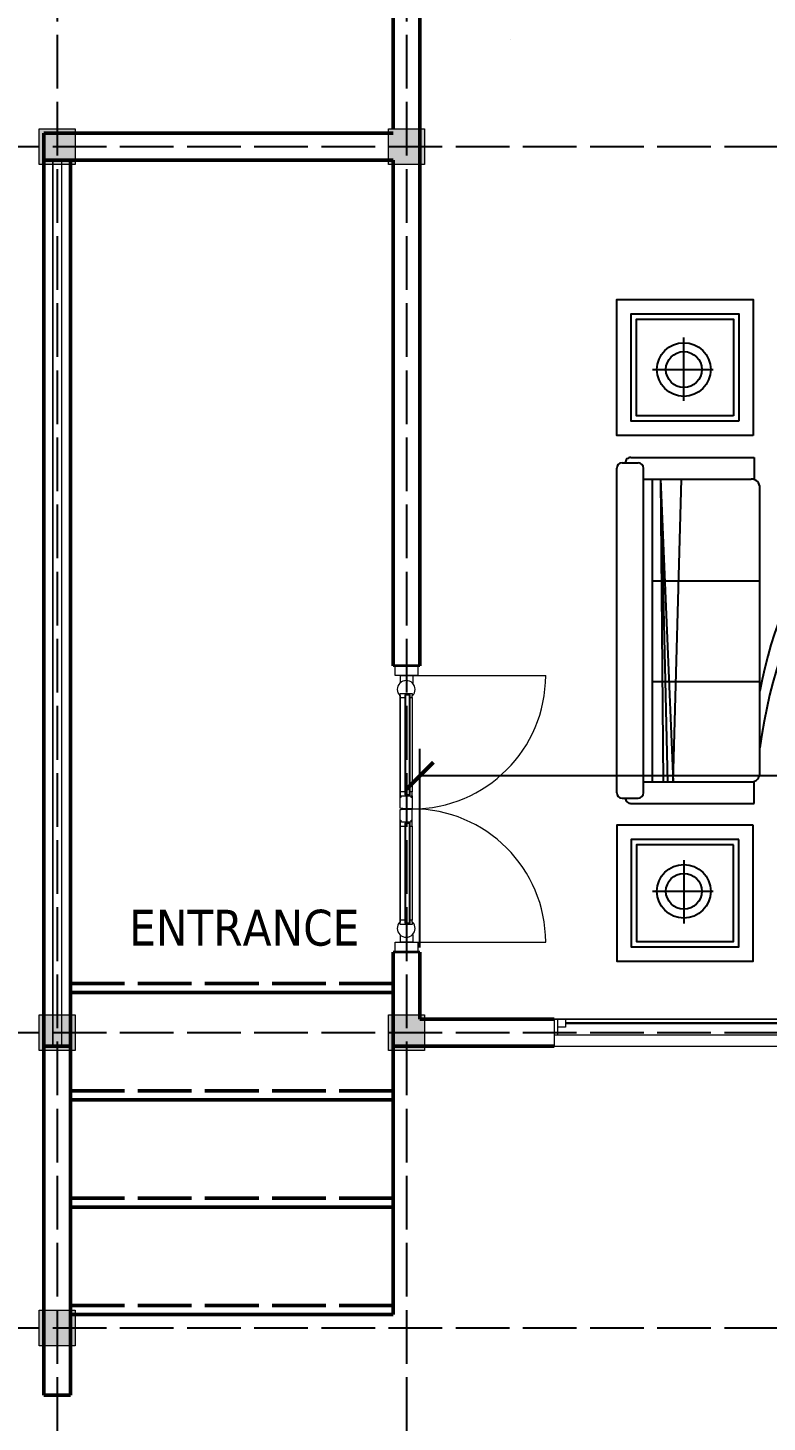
# Model space of a CAD drawing. Header units: inches. Extents: x 8351 to 42256, y 21052 to 33437.
# Drawn here: x 39949.2 to 40114.2, y 32518.7 to 32830.3 of the extents above; entities that cross this region are included whole.
import ezdxf

# ---------------------------------------------------------------- set-up
doc = ezdxf.new("R2010")
doc.units = ezdxf.units.IN
doc.header["$MEASUREMENT"] = 0
doc.linetypes.add('ACAD_ISO02W100', pattern=[15, 12, -3])
for name, color, linetype, lineweight in [('A-COLS', 52, 'Continuous', 9), ('A-DETL-GENF', 92, 'Continuous', 9), ('A-DIM', 7, 'Continuous', 25), ('A-DOOR', 10, 'Continuous', 13), ('A-FLOR-HRAL', 11, 'Continuous', 9), ('A-GLAZ', 160, 'Continuous', 13), ('A-TEXT', 7, 'Continuous', 25), ('A-WALL', 7, 'Continuous', 35)]:
    doc.layers.add(name, color=color, linetype=linetype, lineweight=lineweight)
doc.layers.add('A-FUNTURE', color=241, linetype='Continuous')
doc.layers.add('A-G-BEAM', color=8, linetype='ACAD_ISO02W100')
doc.styles.add('PDF Tahoma', font='tahoma.ttf')
doc.styles.get("Standard").update_dxf_attribs({"font": 'consolab.ttf', "height": 11})
doc.dimstyles.get("Standard").update_dxf_attribs({"dimtxt": 11, "dimasz": 6, "dimexe": 6, "dimexo": 16, "dimgap": 0.09, "dimtad": 0, "dimdec": 0, "dimzin": 0, "dimdsep": 46, "dimlunit": 4, "dimtxsty": 'Standard', "dimblk": 'ARCHTICK', "dimcen": 0.09, "dimclrd": 256, "dimclre": 256, "dimclrt": 256, "dimadec": 0, "dimazin": 0, "dimtfac": 1, "dimtdec": 0, "dimtix": 1, "dimtofl": 0, "dimtmove": 0, "dimatfit": 2, "dimldrblk": 'ARCHTICK', "dimfxl": 1, "dimtolj": 1, "dimtzin": 0, "dimlwd": -1, "dimlwe": -1, "dimarcsym": 0})

# ---------------------------------------------------------------- blocks, each defined once
blk = doc.blocks.new('M_Window-Sliding-Double - 1500 x 1200mm 2-330876-B-FLOOR-PLAN')
at = {"layer": 'A-GLAZ'}
for p, q in [((23, 5.85), (25, 6.85)), ((23, 5.85), (25, 4.85)), ((23, 5.85), (31, 5.85)), ((54, 2.85), (-54, 2.85)), ((-54, -3.15), (54, -3.15))]:
    blk.add_line(p, q, dxfattribs=at)
at = {"layer": 'A-GLAZ', "lineweight": 20}
for p, q in [((-54, 2.85), (-54, -3.15)), ((-54, 2.85), (-51.5, 2.85)), ((-53.25, 2.85), (-53.25, -0.65)), ((-51.5, 1.1), (-53.25, 1.1)), ((-51.5, 2.85), (-51.5, 1.1)), ((-0.875, -0.65), (-0.875, 2.85)), ((-0.875, 2.85), (0.875, 2.85)), ((0.875, 1.1), (-0.875, 1.1)), ((0.875, 2.85), (0.875, -0.65)), ((51.5, 1.1), (51.5, -0.65)), ((53.25, 1.1), (51.5, 1.1)), ((53.25, 2.85), (54, 2.85)), ((53.25, 2.85), (53.25, -0.65)), ((54, -3.15), (54, 2.85)), ((-54, -0.65), (-53.25, -0.65)), ((-0.875, -0.65), (0.875, -0.65)), ((51.5, -0.65), (54, -0.65))]:
    blk.add_line(p, q, dxfattribs=at)
at = {"layer": 'A-GLAZ', "lineweight": 9}
for p, q in [((-51.5, 2.85), (-0.875, 2.85)), ((0.875, 2.85), (53.25, 2.85)), ((-53.25, -0.65), (-0.875, -0.65)), ((0.875, -0.65), (51.5, -0.65))]:
    blk.add_line(p, q, dxfattribs=at)
at = {"layer": 'A-GLAZ', "lineweight": 30}
for p, q in [((-51.5, 1.975), (-0.875, 1.975)), ((0.875, 0.225), (51.5, 0.225))]:
    blk.add_line(p, q, dxfattribs=at)
blk = doc.blocks.new('Top Rail Type - Top Rail_Internal_-343370-B-FLOOR-PLAN')
at = {"layer": 'A-FLOR-HRAL'}
for p, q in [((-556.36, -39.62), (-556.36, 158.38)), ((-554.36, 158.38), (-554.36, -39.62))]:
    blk.add_line(p, q, dxfattribs=at)
blk = doc.blocks.new('Top Rail Type - Top Rail_Internal_-V3-B-FLOOR-PLAN')
at = {"layer": 'A-FLOR-HRAL'}
for p, q in [((-556.36, 158.38), (-556.36, -39.62)), ((-554.36, 158.38), (-554.36, -39.62))]:
    blk.add_line(p, q, dxfattribs=at)
blk = doc.blocks.new('Door_CurtainWall_Kawneer_AA190_TB_RFG_OpenOut_Double - RFG_OpenOut_Double-526170-FLOOR-PLAN')
at = {"layer": 'A-DETL-GENF'}
for p, q in [((-26.48, -1.16), (-26.48, -27.64)), ((26.48, -1.16), (26.48, -27.64))]:
    blk.add_line(p, q, dxfattribs=at)
for centre, start, end in [((-26.48, -1.16), 270, 360), ((26.48, -1.16), 180, 270)]:
    blk.add_arc(centre, 26.48, start, end, dxfattribs=at)
at = {"layer": 'A-DOOR'}
for p, q in [((-28.45, 2.26), (-26.48, 2.26)), ((-28.45, -2.26), (-28.45, 2.26)), ((-26.48, 2.26), (-26.48, -2.26)), ((-26.48, 1.21), (-25.07, 1.21)), ((-26.48, -1.24), (-26.48, 1.21)), ((-22.95, -1.14), (-22.95, 1.26)), ((-22.95, 1.26), (-22.51, 1.26)), ((-2.81, 0.35), (-22.69, 0.35)), ((-22.69, 0.35), (-22.69, 0.12)), ((-22.69, -0.51), (-22.69, 0.12)), ((-22.69, 0.12), (-2.81, 0.12)), ((-2.62, 1.3), (-22.51, 1.3)), ((-22.51, 1.26), (-22.51, 1.3)), ((-22.1, 1.26), (-22.51, 1.26)), ((-3.41, 1.26), (-22.1, 1.26)), ((-22.1, 0.35), (-22.1, 1.26)), ((-2.62, 1.26), (-3.41, 1.26)), ((-3.41, 1.26), (-3.41, 0.35)), ((-2.81, 0.12), (-2.81, 0.35)), ((-2.81, 0.12), (-2.81, -0.51)), ((-0.18, 1.3), (-2.62, 1.3)), ((-2.62, 1.3), (-2.62, 1.17)), ((-2.62, 1.17), (-2.62, 1.26)), ((-2.57, 1.17), (-2.62, 1.17)), ((-2.62, 1.17), (-2.57, 1.17)), ((-2.57, 1.2), (-2.57, 1.17)), ((-2.57, 1.17), (-2.57, 1.2)), ((-2.57, 1.2), (-2.24, 1.19)), ((-2.56, 0.97), (-2.56, -0.87)), ((-2.24, 1.09), (-2.43, 1.09)), ((-2.24, 1.19), (-2.24, 1.09)), ((-0.1, -0.77), (-0.1, 0.59)), ((0.1, 0.58), (0.1, -0.78)), ((2.62, 1.29), (0.18, 1.29)), ((2.24, 1.18), (2.57, 1.2)), ((2.24, 1.09), (2.24, 1.18)), ((2.43, 1.09), (2.24, 1.09)), ((2.56, -0.87), (2.56, 0.96)), ((2.57, 1.17), (2.57, 1.2)), ((2.57, 1.2), (2.57, 1.17)), ((2.62, 1.17), (2.57, 1.17)), ((2.57, 1.17), (2.62, 1.17)), ((22.51, 1.29), (2.62, 1.29)), ((2.62, 1.17), (2.62, 1.29)), ((3.41, 1.25), (2.62, 1.25)), ((2.62, 1.25), (2.62, 1.17)), ((22.69, 0.35), (2.81, 0.35)), ((2.81, 0.35), (2.81, 0.11)), ((2.81, -0.52), (2.81, 0.11)), ((2.81, 0.11), (22.69, 0.11)), ((22.1, 1.25), (3.41, 1.25)), ((3.41, 0.35), (3.41, 1.25)), ((22.51, 1.25), (22.1, 1.25)), ((22.1, 1.25), (22.1, 0.35)), ((22.51, 1.3), (22.51, 1.25)), ((22.51, 1.25), (22.95, 1.25)), ((22.69, 0.11), (22.69, 0.35)), ((22.69, 0.11), (22.69, -0.52)), ((22.95, 1.25), (22.95, -1.15)), ((25.07, 1.21), (26.48, 1.21)), ((26.48, -2.26), (26.48, 2.26)), ((26.48, 2.26), (28.45, 2.26)), ((26.48, 1.21), (26.48, -1.24)), ((28.45, 2.26), (28.45, -2.26)), ((-26.48, -2.26), (-28.45, -2.26)), ((-24.93, -1.24), (-26.48, -1.24)), ((-22.51, -1.14), (-22.95, -1.14)), ((-2.81, -0.51), (-22.69, -0.51)), ((-22.69, -0.51), (-22.69, -0.75)), ((-22.69, -0.75), (-2.81, -0.75)), ((-22.51, -1.14), (-22.1, -1.14)), ((-22.51, -1.19), (-22.51, -1.14)), ((-22.1, -1.14), (-22.1, -0.75)), ((-3.41, -1.14), (-22.1, -1.14)), ((-3.41, -0.75), (-3.41, -1.14)), ((-3.41, -1.14), (-2.62, -1.14)), ((-2.81, -0.75), (-2.81, -0.51)), ((-2.62, -1.14), (-2.62, -1.04)), ((-2.62, -1.04), (-2.57, -1.04)), ((-2.57, -1.04), (-2.62, -1.04)), ((-2.62, -1.04), (-2.62, -1.16)), ((-2.62, -1.16), (-0.12, -1.16)), ((-2.57, -1.04), (-2.57, -1.07)), ((-2.57, -1.07), (-2.57, -1.04)), ((-2.24, -1.05), (-2.57, -1.07)), ((-2.46, -0.96), (-2.24, -0.96)), ((-2.24, -0.96), (-2.24, -1.05)), ((0, -0.77), (-0.1, -0.77)), ((-0.1, -1.14), (-0.1, -0.83)), ((-0.1, -0.83), (0, -0.83)), ((0, -0.83), (0, -0.77)), ((0.1, -0.78), (0, -0.78)), ((0, -0.78), (0, -0.83)), ((0, -0.83), (0.1, -0.83)), ((0.1, -0.83), (0.1, -1.15)), ((0.12, -1.17), (2.62, -1.17)), ((2.24, -1.06), (2.24, -0.96)), ((2.24, -0.96), (2.46, -0.96)), ((2.57, -1.07), (2.24, -1.06)), ((2.57, -1.07), (2.57, -1.04)), ((2.57, -1.04), (2.62, -1.04)), ((2.62, -1.04), (2.57, -1.04)), ((2.57, -1.04), (2.57, -1.07)), ((2.62, -1.04), (2.62, -1.15)), ((2.62, -1.17), (2.62, -1.04)), ((2.62, -1.15), (3.41, -1.15)), ((22.69, -0.52), (2.81, -0.52)), ((2.81, -0.52), (2.81, -0.76)), ((2.81, -0.76), (22.69, -0.76)), ((3.41, -1.15), (3.41, -0.76)), ((22.1, -1.15), (3.41, -1.15)), ((22.1, -0.76), (22.1, -1.15)), ((22.1, -1.15), (22.51, -1.15)), ((22.95, -1.15), (22.51, -1.15)), ((22.51, -1.15), (22.51, -1.19)), ((22.69, -0.76), (22.69, -0.52)), ((26.48, -1.24), (24.93, -1.24)), ((28.45, -2.26), (26.48, -2.26))]:
    blk.add_line(p, q, dxfattribs=at)
for centre, radius, start, end in [((-23.73, 0.06), 1.77, 46.1517, 313.8421), ((-23.73, 0.06), 1.77, 168.7192, 170.6333), ((-23.73, 0.06), 1.77, 139.5419, 141.5424), ((-22.51, 1.32), 0.0197, 270, 44.8793), ((-2.43, 0.97), 0.122, 90, 180), ((-2.43, 0.97), 0.122, 105, 165), ((-7.96, 0.07), 7.87, 3.7884, 8.9901), ((7.96, 0.06), 7.87, 171.0099, 176.2116), ((2.43, 0.96), 0.122, 360, 90), ((2.43, 0.96), 0.122, 15, 75), ((22.51, 1.31), 0.0197, 135.1207, 270), ((23.73, 0.05), 1.77, 226.1579, 133.8483), ((23.73, 0.06), 1.77, 37.6641, 40.4581), ((23.73, 0.06), 1.77, 9.1875, 11.2808), ((-23.73, 0.06), 1.77, 197.8964, 199.6829), ((-22.51, -1.2), 0.0196, 313.8421, 90), ((-2.46, -0.87), 0.0906, 180, 270), ((-2.46, -0.87), 0.0906, 195, 255), ((-0.12, -1.14), 0.0234, 270, 350), ((0.12, -1.15), 0.0234, 190, 270), ((2.46, -0.87), 0.0906, 270, 360), ((2.46, -0.87), 0.0906, 285, 345), ((22.51, -1.21), 0.0196, 90, 226.1579)]:
    blk.add_arc(centre, radius, start, end, dxfattribs=at)
blk = doc.blocks.new('_ArchTick')
at = {"color": 0, "linetype": 'ByBlock', "const_width": 0.15}
blk.add_lwpolyline([(-0.5, -0.5), (0.5, 0.5)], dxfattribs=at)
blk = doc.blocks.new('*D94')
at = {"layer": 'A-DIM', "transparency": 16777216}
for p, q in [((40036.7, 32624.72), (40036.7, 32669.15)), ((40282.7, 32624.72), (40282.7, 32669.15)), ((40036.7, 32663.15), (40132.65, 32663.15)), ((40282.7, 32663.15), (40186.74, 32663.15))]:
    blk.add_line(p, q, dxfattribs=at)
at = {"layer": 'Defpoints', "color": 0, "transparency": 16777216}
for p in [(40036.7, 32663.15), (40036.7, 32608.72), (40282.7, 32608.72)]:
    blk.add_point(p, dxfattribs=at)
at = {"layer": 'A-DIM', "transparency": 16777216, "xscale": 6, "yscale": 6, "zscale": 6, "rotation": 180}
blk.add_blockref('_ArchTick', (40036.7, 32663.15), dxfattribs=at)
at = {"layer": 'A-DIM', "transparency": 16777216, "xscale": 6, "yscale": 6, "zscale": 6}
blk.add_blockref('_ArchTick', (40282.7, 32663.15), dxfattribs=at)
at = {"layer": 'A-DIM', "transparency": 16777216, "insert": (40159.7, 32663.15), "char_height": 11, "attachment_point": 5}
blk.add_mtext('\\A1;20\'-6"', dxfattribs=at)

msp = doc.modelspace()

# ---------------------------------------------------------------- hatches: boundary and pattern name
at = {"layer": 'A-COLS'}
h = msp.add_hatch(color=1, dxfattribs=at)
h.dxf.hatch_style = 1
h.paths.add_polyline_path([(39959.7, 32807.72), (39951.7, 32807.72), (39951.7, 32799.72), (39959.7, 32799.72)])
h = msp.add_hatch(color=1, dxfattribs=at)
h.dxf.hatch_style = 1
h.paths.add_polyline_path([(40037.7, 32807.72), (40029.7, 32807.72), (40029.7, 32799.72), (40037.7, 32799.72)])
h = msp.add_hatch(color=1, dxfattribs=at)
h.dxf.hatch_style = 1
h.paths.add_polyline_path([(39959.7, 32609.72), (39951.7, 32609.72), (39951.7, 32601.72), (39959.7, 32601.72)])
h = msp.add_hatch(color=1, dxfattribs=at)
h.dxf.hatch_style = 1
h.paths.add_polyline_path([(40037.7, 32609.72), (40029.7, 32609.72), (40029.7, 32601.72), (40037.7, 32601.72)])
h = msp.add_hatch(color=1, dxfattribs=at)
h.dxf.hatch_style = 1
h.paths.add_polyline_path([(39959.7, 32543.72), (39951.7, 32543.72), (39951.7, 32535.72), (39959.7, 32535.72)])

# ---------------------------------------------------------------- linework, layer by layer
at = {"layer": 'A-COLS', "color": 7}
for points in [[(39951.7, 32807.72), (39959.7, 32807.72), (39959.7, 32799.72), (39951.7, 32799.72)], [(40029.7, 32807.72), (40037.7, 32807.72), (40037.7, 32799.72), (40029.7, 32799.72)], [(39951.7, 32609.72), (39959.7, 32609.72), (39959.7, 32601.72), (39951.7, 32601.72)], [(40029.7, 32609.72), (40037.7, 32609.72), (40037.7, 32601.72), (40029.7, 32601.72)], [(39951.7, 32543.72), (39959.7, 32543.72), (39959.7, 32535.72), (39951.7, 32535.72)]]:
    msp.add_lwpolyline(points, close=True, dxfattribs=at)
at = {"layer": 'A-DIM'}
msp.add_line((40056.99, 32827.72), (40056.99, 32827.72), dxfattribs=at)
at = {"layer": 'A-FUNTURE', "ltscale": 120}
for p, q in [((40095.65, 32746.95), (40095.65, 32761.07)), ((40088.68, 32753.91), (40102.22, 32753.91)), ((40081.85, 32733.07), (40085.45, 32733.07)), ((40083.81, 32734.24), (40111.35, 32734.24)), ((40111.35, 32734.24), (40111.35, 32729.31)), ((40080.65, 32659.33), (40080.65, 32731.87)), ((40086.65, 32659.33), (40086.65, 32731.87)), ((40086.65, 32729.44), (40110.65, 32729.44)), ((40088.65, 32661.76), (40088.65, 32729.44)), ((40090.44, 32729.44), (40091.01, 32661.76)), ((40090.44, 32729.44), (40092.03, 32661.76)), ((40090.44, 32729.44), (40093.27, 32661.76)), ((40093.27, 32661.76), (40095.09, 32729.44)), ((40112.65, 32663.76), (40112.65, 32727.44)), ((40088.65, 32706.7), (40112.65, 32706.7)), ((40088.65, 32684.16), (40112.65, 32684.16)), ((40086.65, 32661.76), (40110.65, 32661.76)), ((40111.35, 32656.96), (40111.35, 32661.89)), ((40081.85, 32658.13), (40085.45, 32658.13)), ((40083.81, 32656.96), (40111.35, 32656.96)), ((40095.65, 32644.27), (40095.65, 32630.14)), ((40088.68, 32637.3), (40102.22, 32637.3))]:
    msp.add_line(p, q, dxfattribs=at)
for points in [[(40111.1, 32739.14), (40080.7, 32739.14), (40080.7, 32769.54), (40111.1, 32769.54)], [(40107.9, 32742.34), (40083.9, 32742.34), (40083.9, 32766.34), (40107.9, 32766.34)], [(40106.7, 32743.54), (40085.1, 32743.54), (40085.1, 32765.14), (40106.7, 32765.14)], [(40111.1, 32652.07), (40080.7, 32652.07), (40080.7, 32621.67), (40111.1, 32621.67)], [(40107.9, 32648.87), (40083.9, 32648.87), (40083.9, 32624.87), (40107.9, 32624.87)], [(40106.7, 32647.67), (40085.1, 32647.67), (40085.1, 32626.07), (40106.7, 32626.07)]]:
    msp.add_lwpolyline(points, close=True, dxfattribs=at)
for centre, radius in [((40095.65, 32753.91), 6), ((40095.65, 32753.91), 4), ((40095.65, 32637.3), 6), ((40095.65, 32637.3), 4)]:
    msp.add_circle(centre, radius, dxfattribs=at)
for centre, radius, start, end in [((40221.11, 32655.49), 109.35, 123.17, 172.7038), ((40201.39, 32666.31), 90.13, 116.4286, 169.9671), ((40081.85, 32731.87), 1.2, 90, 180), ((40083.76, 32733.04), 1.2, 87.3802, 178.6068), ((40085.45, 32731.87), 1.2, 0, 90), ((40110.65, 32727.44), 2, 0, 90), ((40110.65, 32663.76), 2, 270, 0), ((40081.85, 32659.33), 1.2, 180, 270), ((40083.76, 32658.16), 1.2, 181.3932, 272.6198), ((40085.45, 32659.33), 1.2, 270, 0)]:
    msp.add_arc(centre, radius, start, end, dxfattribs=at)
at = {"layer": 'A-G-BEAM'}
for p, q in [((39955.7, 33413.72), (39955.7, 32332.72)), ((40033.7, 33413.72), (40033.7, 32332.72)), ((39759.7, 32803.72), (40709.7, 32803.72)), ((39759.7, 32605.72), (40709.7, 32605.72)), ((39759.7, 32539.72), (40709.7, 32539.72))]:
    msp.add_line(p, q, dxfattribs=at)
at = {"layer": 'A-WALL', "lineweight": 50}
for p, q in [((40036.7, 32687.72), (40036.7, 32872.72)), ((40030.7, 32847.72), (40030.7, 32807.72)), ((40030.7, 32806.72), (39952.7, 32806.72)), ((39952.7, 32806.72), (39952.7, 32800.72)), ((39952.7, 32800.72), (40030.7, 32800.72)), ((39952.7, 32800.72), (39952.7, 32602.72)), ((39958.7, 32800.72), (39958.7, 32602.72)), ((40030.7, 32800.72), (40030.7, 32687.72)), ((40030.7, 32623.72), (40030.7, 32602.72)), ((40036.7, 32608.72), (40036.7, 32623.72)), ((39958.7, 32602.72), (39958.7, 32614.72)), ((39958.7, 32614.72), (40030.7, 32614.72)), ((40066.7, 32608.72), (40036.7, 32608.72)), ((39952.7, 32602.72), (39952.7, 32524.72)), ((39958.7, 32602.72), (39952.7, 32602.72)), ((39958.7, 32524.72), (39958.7, 32602.72)), ((40030.7, 32602.72), (40066.7, 32602.72)), ((40030.7, 32542.72), (40030.7, 32602.72)), ((39958.7, 32590.72), (40030.7, 32590.72)), ((39958.7, 32566.72), (40030.7, 32566.72)), ((39958.7, 32542.72), (40030.7, 32542.72)), ((39952.7, 32524.72), (39958.7, 32524.72))]:
    msp.add_line(p, q, dxfattribs=at)
at = {"layer": 'A-WALL'}
for p, q in [((40036.7, 32687.72), (40030.7, 32687.72)), ((40036.7, 32623.72), (40030.7, 32623.72)), ((39958.7, 32524.72), (39952.7, 32524.72))]:
    msp.add_line(p, q, dxfattribs=at)
at = {"layer": 'A-WALL', "linetype": 'ACAD_ISO02W100', "lineweight": 50}
for p, q in [((39958.7, 32616.72), (40030.7, 32616.72)), ((39958.7, 32592.72), (40030.7, 32592.72)), ((39958.7, 32568.72), (40030.7, 32568.72)), ((39958.7, 32544.72), (40030.7, 32544.72))]:
    msp.add_line(p, q, dxfattribs=at)

# ---------------------------------------------------------------- block references
at = {"layer": 'A-DOOR', "xscale": 1.124780316450725, "yscale": 1.124780316450725, "zscale": 1.124780316450725, "rotation": 89.99999999999991}
msp.add_blockref('Door_CurtainWall_Kawneer_AA190_TB_RFG_OpenOut_Double - RFG_OpenOut_Double-526170-FLOOR-PLAN', (40033.7, 32655.72), dxfattribs=at)
at = {"layer": 'A-FLOR-HRAL'}
for name in ['Top Rail Type - Top Rail_Internal_-343370-B-FLOOR-PLAN', 'Top Rail Type - Top Rail_Internal_-V3-B-FLOOR-PLAN']:
    msp.add_blockref(name, (40511.05, 32642.34), dxfattribs=at)
at = {"layer": 'A-GLAZ'}
msp.add_blockref('M_Window-Sliding-Double - 1500 x 1200mm 2-330876-B-FLOOR-PLAN', (40120.7, 32605.87), dxfattribs=at)

# ---------------------------------------------------------------- texts
at = {"layer": 'A-TEXT', "color": 7, "insert": (39971.77, 32625.02), "char_height": 8, "attachment_point": 7, "style": 'PDF Tahoma'}
msp.add_mtext('ENTRANCE', dxfattribs=at)

# ---------------------------------------------------------------- dimensions: what is measured, and where the dimension line sits
at = {"layer": 'A-DIM'}
dim = msp.add_linear_dim(base=(40036.7, 32663.15), p1=(40282.7, 32608.72), p2=(40036.7, 32608.72), dimstyle='Standard', dxfattribs=at)
dim.commit()
dim.dimension.update_dxf_attribs({"geometry": '*D94', "text_midpoint": (40159.7, 32663.15)})

doc.saveas('drawing.dxf')
